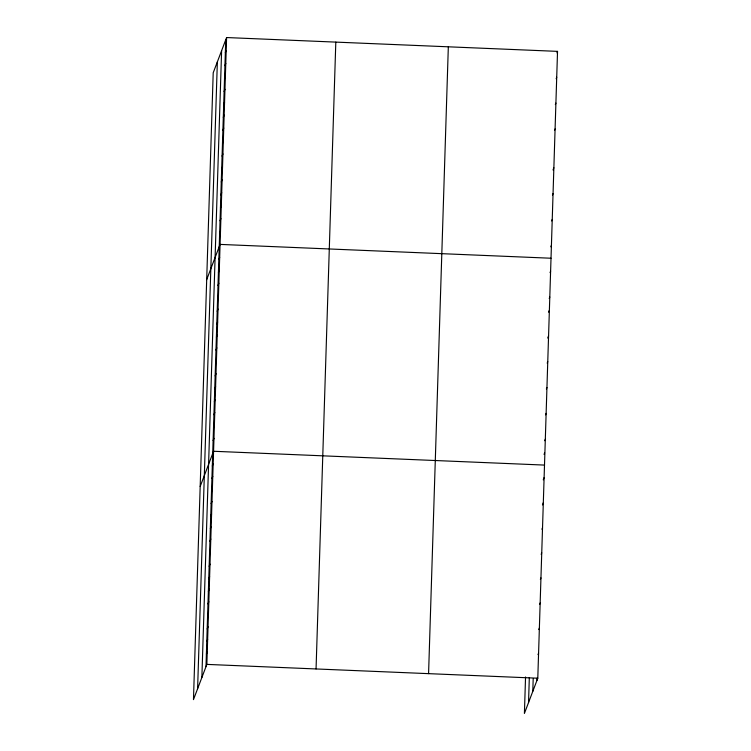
<?xml version="1.0" encoding="UTF-8"?>
<svg xmlns="http://www.w3.org/2000/svg" width="751" height="751" viewBox="0 0 751 751"><rect width="100%" height="100%" fill="white"/><g stroke="black" fill="none" stroke-linecap="round" stroke-linejoin="round"><path stroke-width="1.13" d="M197.607 688.742L217.349 61.901M201.869 677.515L221.611 50.683M205.999 666.625L225.751 39.794M226.595 37.55L213.209 72.791L193.467 699.632L206.854 664.391L226.595 37.55L557.533 51.368L537.791 678.209L524.405 713.45L525.55 676.98M316.058 668.953L335.81 42.112M428.577 673.647L448.328 46.815M528.535 702.56L529.324 677.486M532.797 691.342L533.191 678.801M536.937 680.453L537.003 678.172M225.338 52.72L226.192 50.477M224.934 65.647L225.788 63.403M224.53 78.573L225.375 76.339M224.117 91.509L224.971 89.266M223.714 104.436L224.568 102.192M223.3 117.363L224.155 115.119M222.897 130.289L223.751 128.046M222.493 143.216L223.338 140.981M222.08 156.152L222.934 153.908M221.676 169.078L222.531 166.835M221.273 182.005L222.118 179.761M220.86 194.931L221.714 192.688M220.456 207.867L221.301 205.624M220.043 220.794L220.897 218.55M219.639 233.721L220.494 231.477M206.694 279.644L220.081 244.404L551.018 258.231M218.823 259.574L219.677 257.34M218.419 272.51L219.273 270.266M218.006 285.436L218.86 283.193M217.602 298.363L218.457 296.119M217.199 311.29L218.043 309.046M216.786 324.216L217.64 321.982M216.382 337.152L217.236 334.908M215.978 350.079L216.823 347.835M215.565 363.005L216.419 360.762M215.161 375.932L216.016 373.688M214.748 388.858L215.603 386.624M214.345 401.794L215.199 399.551M213.941 414.721L214.786 412.477M213.528 427.648L214.382 425.404M213.124 440.574L213.979 438.331M200.179 486.498L213.566 451.267L544.503 465.085M212.317 466.042L213.171 463.799M211.923 478.575L212.777 476.341M211.529 491.116L212.383 488.873M211.134 503.649L211.989 501.405M210.74 516.19L211.594 513.947M210.346 528.723L211.2 526.479M209.951 541.264L210.806 539.021M209.557 553.797L210.411 551.553M209.163 566.338L210.017 564.095M208.769 578.871L209.623 576.627M208.374 591.413L209.229 589.169M207.98 603.945L208.825 601.701M207.586 616.487L208.431 614.243M207.192 629.019L208.036 626.775M206.797 641.561L207.642 639.317M206.394 654.093L207.248 651.849M556.96 52.87L557.533 51.368M556.153 78.724L556.716 77.231M555.336 104.586L555.9 103.084M554.52 130.439L555.092 128.947M553.018 169.97L553.862 167.726M552.483 195.082L553.055 193.589M551.666 220.935L552.238 219.442M550.858 246.797L551.422 245.305M550.042 272.651L550.605 271.158M549.225 298.513L549.798 297.011M548.54 312.181L549.103 310.689M547.723 338.044L548.568 335.8M547.188 363.155L547.761 361.653M546.371 389.009L546.944 387.516M545.564 414.862L546.127 413.369M544.747 440.724L545.31 439.232M544.053 454.402L544.625 452.9M543.255 479.861L544.109 477.627M542.466 504.935L543.311 502.701M541.959 529.267L542.522 527.765M541.171 554.341L541.734 552.839M540.382 579.415L540.945 577.913M539.584 604.489L540.157 602.987M538.796 629.554L539.368 628.061M538.007 654.628L538.58 653.135M206.854 664.391L537.791 678.209"/></g></svg>
